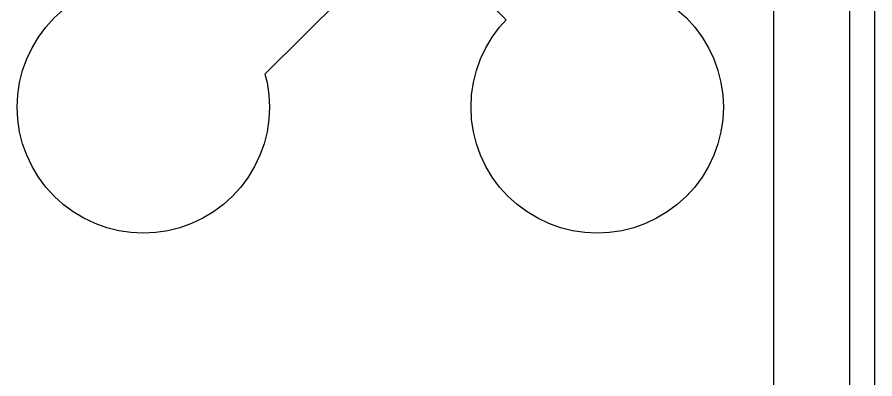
# Model space of a CAD drawing. Extents: x -16 to 132, y -40 to 113.
# Drawn here: x 94.08 to 111.46, y 17.5 to 24.84 of the extents above; entities that cross this region are included whole.
import ezdxf

# ---------------------------------------------------------------- set-up
doc = ezdxf.new("R2010")
doc.units = 0

msp = doc.modelspace()

# ---------------------------------------------------------------- linework, layer by layer
for p, q in [((111.463, -1.0226), (111.463, 74.6498)), ((110.952, 74.1385), (110.952, -0.51129)), ((109.418, 1.0226), (109.418, 72.6046)), ((102.101, 26.6738), (99.1042, 23.6766)), ((103.994, 24.7812), (102.101, 26.6738)), ((94.8309, 24.8191), (95.0168, 24.9876)), ((107.458, 24.9876), (107.644, 24.8191)), ((94.6624, 24.6332), (94.8309, 24.8191)), ((103.86, 24.6332), (103.994, 24.7812)), ((107.644, 24.8191), (107.812, 24.6332)), ((94.5129, 24.4317), (94.6624, 24.6332)), ((103.711, 24.4317), (103.86, 24.6332)), ((107.812, 24.6332), (107.962, 24.4317)), ((94.3839, 24.2165), (94.5129, 24.4317)), ((103.582, 24.2165), (103.711, 24.4317)), ((107.962, 24.4317), (108.091, 24.2165)), ((94.2767, 23.9897), (94.3839, 24.2165)), ((103.474, 23.9897), (103.582, 24.2165)), ((108.091, 24.2165), (108.198, 23.9897)), ((94.1922, 23.7535), (94.2767, 23.9897)), ((103.39, 23.7535), (103.474, 23.9897)), ((108.198, 23.9897), (108.283, 23.7535)), ((94.1312, 23.5101), (94.1922, 23.7535)), ((99.1042, 23.6766), (99.146, 23.5101)), ((103.329, 23.5101), (103.39, 23.7535)), ((108.283, 23.7535), (108.344, 23.5101)), ((94.0944, 23.2619), (94.1312, 23.5101)), ((99.146, 23.5101), (99.1828, 23.262)), ((103.292, 23.262), (103.329, 23.5101)), ((108.344, 23.5101), (108.38, 23.262)), ((94.0821, 23.0114), (94.0944, 23.2619)), ((99.1828, 23.262), (99.1951, 23.0114)), ((103.28, 23.0114), (103.292, 23.262)), ((108.38, 23.262), (108.393, 23.0114)), ((94.0944, 22.7608), (94.0821, 23.0114)), ((99.1951, 23.0114), (99.1828, 22.7608)), ((103.292, 22.7608), (103.28, 23.0114)), ((108.393, 23.0114), (108.38, 22.7608)), ((94.1312, 22.5126), (94.0944, 22.7608)), ((99.1828, 22.7608), (99.1459, 22.5126)), ((103.329, 22.5126), (103.292, 22.7608)), ((108.38, 22.7608), (108.344, 22.5126)), ((94.1922, 22.2692), (94.1312, 22.5126)), ((99.1459, 22.5126), (99.085, 22.2693)), ((103.39, 22.2693), (103.329, 22.5126)), ((108.344, 22.5126), (108.283, 22.2692)), ((94.2767, 22.033), (94.1922, 22.2692)), ((99.085, 22.2693), (99.0005, 22.0331)), ((103.474, 22.033), (103.39, 22.2693)), ((108.283, 22.2692), (108.198, 22.033)), ((94.3839, 21.8062), (94.2767, 22.033)), ((99.0005, 22.0331), (98.8932, 21.8062)), ((103.582, 21.8062), (103.474, 22.033)), ((108.198, 22.033), (108.091, 21.8062)), ((94.5129, 21.591), (94.3839, 21.8062)), ((98.8932, 21.8062), (98.7642, 21.5911)), ((103.711, 21.591), (103.582, 21.8062)), ((108.091, 21.8062), (107.962, 21.591)), ((94.6624, 21.3895), (94.5129, 21.591)), ((98.7642, 21.5911), (98.6148, 21.3896)), ((103.86, 21.3895), (103.711, 21.591)), ((107.962, 21.591), (107.812, 21.3895)), ((94.8308, 21.2036), (94.6624, 21.3895)), ((98.6148, 21.3896), (98.4463, 21.2036)), ((104.028, 21.2036), (103.86, 21.3895)), ((107.812, 21.3895), (107.644, 21.2036)), ((95.0167, 21.0351), (94.8308, 21.2036)), ((95.2182, 20.8857), (95.0167, 21.0351)), ((98.2604, 21.0352), (98.0589, 20.8857)), ((98.4463, 21.2036), (98.2604, 21.0352)), ((104.214, 21.0351), (104.028, 21.2036)), ((104.416, 20.8857), (104.214, 21.0351)), ((107.458, 21.0351), (107.257, 20.8857)), ((107.644, 21.2036), (107.458, 21.0351)), ((95.4334, 20.7567), (95.2182, 20.8857)), ((98.0589, 20.8857), (97.8437, 20.7567)), ((104.631, 20.7567), (104.416, 20.8857)), ((107.257, 20.8857), (107.041, 20.7567)), ((95.6602, 20.6495), (95.4334, 20.7567)), ((97.8437, 20.7567), (97.6169, 20.6495)), ((104.858, 20.6495), (104.631, 20.7567)), ((107.041, 20.7567), (106.815, 20.6495)), ((95.8964, 20.5649), (95.6602, 20.6495)), ((96.1398, 20.504), (95.8964, 20.5649)), ((97.3807, 20.5649), (97.1373, 20.504)), ((97.6169, 20.6495), (97.3807, 20.5649)), ((105.094, 20.5649), (104.858, 20.6495)), ((105.337, 20.504), (105.094, 20.5649)), ((106.578, 20.5649), (106.335, 20.504)), ((106.815, 20.6495), (106.578, 20.5649)), ((96.388, 20.4672), (96.1398, 20.504)), ((96.6385, 20.4549), (96.388, 20.4672)), ((96.8891, 20.4672), (96.6385, 20.4549)), ((97.1373, 20.504), (96.8891, 20.4672)), ((105.586, 20.4672), (105.337, 20.504)), ((105.836, 20.4549), (105.586, 20.4672)), ((106.087, 20.4672), (105.836, 20.4549)), ((106.335, 20.504), (106.087, 20.4672))]:
    msp.add_line(p, q)

doc.saveas('drawing.dxf')
